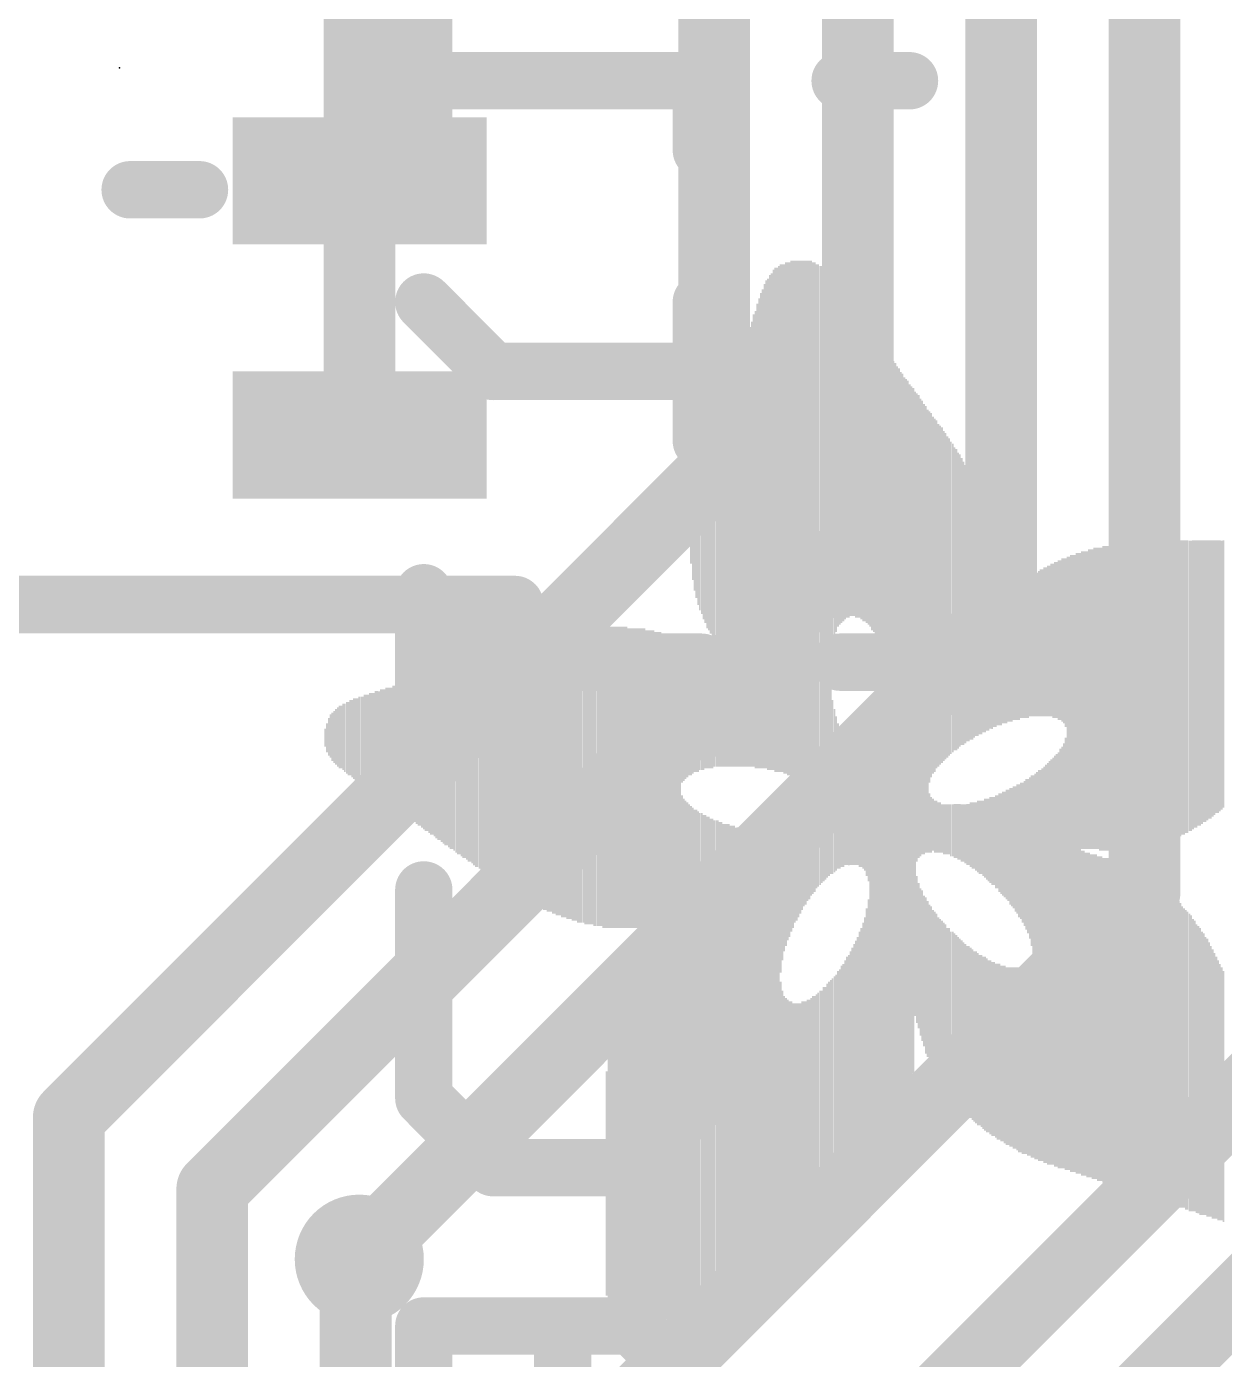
# Model space of a CAD drawing. Extents: x -0.3 to 18.1, y -0.3 to 42.1.
# Drawn here: x 8.995 to 13.237, y 19.844 to 24.561 of the extents above; entities that cross this region are included whole.
import ezdxf

# ---------------------------------------------------------------- set-up
doc = ezdxf.new("R2010")
doc.units = 0
for name, color, linetype in [('1', 12, 'CONTINUOUS'), ('21', 40, 'CONTINUOUS'), ('22', 6, 'CONTINUOUS'), ('23', 40, 'CONTINUOUS')]:
    doc.layers.add(name, color=color, linetype=linetype)

# ---------------------------------------------------------------- blocks, each defined once
blk = doc.blocks.new('RECT')
blk.add_solid([(-0.5, -0.5), (0.5, -0.5), (-0.5, 0.5), (0.5, 0.5)])

msp = doc.modelspace()

# ---------------------------------------------------------------- linework, layer by layer
at = {"layer": '1', "const_width": 0.254}
for points in [[(11.43, 22.987), (11.43, 27.559)], [(11.938, 22.733), (11.938, 27.305)], [(12.446, 22.479), (12.446, 27.051)], [(12.954, 21.4974), (12.954, 26.797)], [(10.174, 24.816), (10.174, 24.016)], [(10.174, 24.016), (10.174, 23.116)], [(9.144, 20.701), (11.43, 22.987)], [(9.652, 20.447), (11.938, 22.733)], [(10.16, 20.193), (12.446, 22.479)], [(10.8997, 19.4431), (12.954, 21.4974)], [(11.9603, 19.4431), (13.462, 20.9448)], [(12.3139, 19.0895), (13.97, 20.7457)], [(9.144, 19.0774), (9.144, 20.701)], [(9.652, 19.2766), (9.652, 20.447)], [(10.16, 19.4757), (10.16, 20.193)]]:
    msp.add_lwpolyline(points, dxfattribs=at)
at = {"layer": '1', "const_width": 0.127}
for points in [[(10.2375, 24.016, 1), (10.1105, 24.016)], [(10.1105, 24.016, 1), (10.2375, 24.016)], [(10.1105, 23.116, 1), (10.2375, 23.116)], [(11.4749, 22.9421, 1), (11.3851, 23.0319)], [(11.3665, 22.987, 1), (11.4935, 22.987)], [(11.9829, 22.6881, 1), (11.8931, 22.7779)], [(11.8745, 22.733, 1), (12.0015, 22.733)], [(12.4909, 22.4341, 1), (12.4011, 22.5239)], [(12.3825, 22.479, 1), (12.5095, 22.479)], [(12.9989, 21.4525, 1), (12.9091, 21.5423)], [(12.8905, 21.4974, 1), (13.0175, 21.4974)], [(9.2075, 20.701, 1), (9.0805, 20.701)], [(9.0991, 20.7459, 1), (9.1889, 20.6561)], [(9.7155, 20.447, 1), (9.5885, 20.447)], [(9.6071, 20.4919, 1), (9.6969, 20.4021)], [(10.2235, 20.193, 1), (10.0965, 20.193)], [(10.1151, 20.2379, 1), (10.2049, 20.1481)]]:
    msp.add_lwpolyline(points, format="xyb", dxfattribs=at)
at = {"layer": '21', "const_width": 0.2032}
msp.add_lwpolyline([(10.724, 22.516), (7.924, 22.516)], dxfattribs=at)
at = {"layer": '21'}
for points, const_width in [([(10.724, 22.4652, 1), (10.724, 22.5668)], 0.1016), ([(10.1728, 20.0713, 1), (10.1728, 20.3253, 1), (10.1728, 20.0713)], 0.2032)]:
    msp.add_lwpolyline(points, format="xyb", dxfattribs=dict(at, const_width=const_width))
at = {"layer": '22', "const_width": 0.2032}
for points in [[(10.4013, 24.1242), (10.4013, 24.6157)], [(11.3843, 24.3699), (10.4013, 24.3699)], [(11.3843, 24.1242), (11.3843, 24.3699)], [(12.1215, 24.3699), (11.8758, 24.3699)], [(9.6069, 23.984), (9.3612, 23.984)], [(10.647, 23.3409), (10.4013, 23.5866)], [(11.3843, 23.0951), (11.3843, 23.5866)], [(11.63, 23.3409), (10.647, 23.3409)], [(10.4013, 22.0661), (10.4013, 22.5575)], [(11.3843, 22.3118), (10.4013, 22.3118)], [(11.3843, 22.0661), (11.3843, 22.3118)], [(12.1215, 22.3118), (11.8758, 22.3118)], [(10.4013, 20.7682), (10.4013, 21.5054)], [(11.3843, 21.5054), (11.3843, 20.7682)], [(10.647, 20.5224), (10.4013, 20.7682)], [(11.3843, 20.7682), (11.1385, 20.5224)], [(11.1385, 20.5224), (10.647, 20.5224)], [(11.1385, 19.9618), (10.4013, 19.9618)], [(10.4013, 19.9618), (10.4013, 19.2246)], [(10.8928, 19.2246), (10.8928, 19.9618)], [(11.3843, 19.7161), (11.1385, 19.9618)]]:
    msp.add_lwpolyline(points, dxfattribs=at)
at = {"layer": '22', "const_width": 0.1016}
for points in [[(10.4013, 24.4207, 1), (10.4013, 24.3191)], [(11.4351, 24.3699, 1), (11.3335, 24.3699)], [(11.3843, 24.3191, 1), (11.3843, 24.4207)], [(11.8758, 24.4207, 1), (11.8758, 24.3191)], [(12.1215, 24.3191, 1), (12.1215, 24.4207)], [(10.3505, 24.1242, 1), (10.4521, 24.1242)], [(11.3335, 24.1242, 1), (11.4351, 24.1242)], [(9.3612, 24.0348, 1), (9.3612, 23.9332)], [(9.6069, 23.9332, 1), (9.6069, 24.0348)], [(10.4372, 23.6225, 1), (10.3654, 23.5507)], [(11.4351, 23.5866, 1), (11.3335, 23.5866)], [(10.647, 23.3917, 1), (10.647, 23.2901)], [(10.6111, 23.3049, 1), (10.683, 23.3768)], [(11.63, 23.2901, 1), (11.63, 23.3917)], [(11.3335, 23.0951, 1), (11.4351, 23.0951)], [(10.4521, 22.5575, 1), (10.3505, 22.5575)], [(10.4013, 22.3626, 1), (10.4013, 22.261)], [(11.4351, 22.3118, 1), (11.3335, 22.3118)], [(11.3843, 22.261, 1), (11.3843, 22.3626)], [(11.8758, 22.3626, 1), (11.8758, 22.261)], [(12.1215, 22.261, 1), (12.1215, 22.3626)], [(10.3505, 22.0661, 1), (10.4521, 22.0661)], [(11.3335, 22.0661, 1), (11.4351, 22.0661)], [(10.4521, 21.5054, 1), (10.3505, 21.5054)], [(11.4351, 21.5054, 1), (11.3335, 21.5054)], [(10.4372, 20.8041, 1), (10.3654, 20.7323)], [(11.4202, 20.7323, 1), (11.3484, 20.8041)], [(10.3505, 20.7682, 1), (10.4521, 20.7682)], [(11.3335, 20.7682, 1), (11.4351, 20.7682)], [(10.647, 20.5732, 1), (10.647, 20.4716)], [(11.1385, 20.4716, 1), (11.1385, 20.5732)], [(10.6111, 20.4865, 1), (10.683, 20.5584)], [(11.1026, 20.5584, 1), (11.1744, 20.4865)], [(10.4013, 20.0126, 1), (10.4013, 19.911)], [(10.4521, 19.9618, 1), (10.3505, 19.9618)], [(10.9436, 19.9618, 1), (10.842, 19.9618)], [(11.1744, 19.9977, 1), (11.1026, 19.9259)], [(11.1385, 19.911, 1), (11.1385, 20.0126)]]:
    msp.add_lwpolyline(points, format="xyb", dxfattribs=at)
at = {"layer": '23'}
msp.add_point((9.324, 24.416), dxfattribs=at)

# ---------------------------------------------------------------- block references
at = {"layer": '1', "xscale": 0.45, "yscale": 0.9, "rotation": 270}
for p in [(10.174, 24.016), (10.174, 23.116)]:
    msp.add_blockref('RECT', p, dxfattribs=at)
at = {"layer": '21', "rotation": 90}
for p, xscale, yscale in [((11.7031, 22.8219), 1.8224, 0.0063), ((11.7094, 22.8219), 1.8224, 0.0064), ((11.7157, 22.8187), 1.8288, 0.0063), ((11.7221, 22.8187), 1.8288, 0.0064), ((11.7285, 22.8156), 1.8351, 0.0063), ((11.7348, 22.8156), 1.8351, 0.0064), ((11.7412, 22.8124), 1.8415, 0.0063), ((11.7475, 22.8124), 1.8415, 0.0064), ((11.7538, 22.8092), 1.8478, 0.0063), ((11.7602, 22.8092), 1.8478, 0.0064), ((11.7666, 22.806), 1.8542, 0.0063), ((11.7729, 22.806), 1.8542, 0.0064), ((11.6332, 22.8092), 1.759, 0.0064), ((11.6395, 22.8156), 1.7717, 0.0063), ((11.6459, 22.8156), 1.7843, 0.0064), ((11.6523, 22.8156), 1.7843, 0.0063), ((11.6586, 22.8188), 1.7907, 0.0064), ((11.665, 22.8219), 1.797, 0.0063), ((11.6713, 22.8219), 1.797, 0.0064), ((11.6776, 22.8187), 1.8034, 0.0063), ((11.684, 22.8219), 1.8098, 0.0064), ((11.6904, 22.8188), 1.8161, 0.0063), ((11.6967, 22.8188), 1.8161, 0.0064), ((11.7793, 22.7997), 1.8542, 0.0063), ((11.7856, 22.7997), 1.8542, 0.0064), ((11.7919, 22.7933), 1.8542, 0.0063), ((11.7983, 22.7902), 1.8605, 0.0064), ((11.8047, 22.7838), 1.8606, 0.0063), ((11.811, 22.7838), 1.8606, 0.0064), ((11.8174, 22.7743), 1.8669, 0.0063), ((11.8237, 22.7711), 1.8606, 0.0064), ((11.83, 22.7615), 1.8669, 0.0063), ((11.8364, 22.7553), 1.8669, 0.0064), ((11.8428, 23.0156), 1.3335, 0.0063), ((11.6078, 22.7934), 1.7145, 0.0064), ((11.6142, 22.7997), 1.7272, 0.0063), ((11.6205, 22.7996), 1.7399, 0.0064), ((11.6269, 22.806), 1.7526, 0.0063), ((11.8491, 23.0283), 1.2954, 0.0064), ((11.8555, 23.0347), 1.2573, 0.0063), ((11.8618, 23.0378), 1.2382, 0.0064), ((11.8681, 23.0442), 1.2129, 0.0063), ((11.8745, 23.041), 1.1938, 0.0064), ((11.5888, 22.768), 1.6637, 0.0063), ((11.5951, 22.7775), 1.6827, 0.0064), ((11.6014, 22.7838), 1.6954, 0.0063), ((11.8809, 23.041), 1.1811, 0.0063), ((11.8872, 23.041), 1.1684, 0.0064), ((11.8936, 23.0378), 1.1494, 0.0063), ((11.8999, 23.0378), 1.1366, 0.0064), ((11.9063, 23.0347), 1.1303, 0.0063), ((11.5697, 22.7425), 1.6002, 0.0064), ((11.5761, 22.7457), 1.6192, 0.0063), ((11.5824, 22.7584), 1.6446, 0.0064), ((11.9126, 23.0314), 1.1113, 0.0064), ((11.919, 23.0282), 1.1049, 0.0063), ((11.9253, 23.0219), 1.0922, 0.0064), ((11.9317, 23.0156), 1.0922, 0.0063), ((11.938, 23.0124), 1.0858, 0.0064), ((11.9444, 23.0061), 1.0731, 0.0063), ((11.557, 22.7203), 1.5558, 0.0064), ((11.5633, 22.7298), 1.5748, 0.0063), ((11.9507, 22.9997), 1.0732, 0.0064), ((11.9571, 22.9933), 1.0731, 0.0063), ((11.9634, 22.987), 1.0604, 0.0064), ((11.9698, 22.9807), 1.0605, 0.0063), ((11.9761, 22.9712), 1.0541, 0.0064), ((11.5443, 22.7013), 1.5177, 0.0064), ((11.5507, 22.7108), 1.5367, 0.0063), ((11.9825, 22.9648), 1.0541, 0.0063), ((11.9888, 22.9552), 1.0605, 0.0064), ((11.9952, 22.9458), 1.0541, 0.0063), ((12.0015, 22.9362), 1.0604, 0.0064), ((12.0079, 22.9267), 1.0541, 0.0063), ((12.0142, 22.9171), 1.0605, 0.0064), ((11.5252, 22.8314), 1.143, 0.0063), ((11.5316, 22.6822), 1.4796, 0.0064), ((11.538, 22.6885), 1.4923, 0.0063), ((12.0206, 22.9045), 1.0605, 0.0063), ((12.0269, 22.8949), 1.0668, 0.0064), ((12.0333, 22.8823), 1.0795, 0.0063), ((12.0396, 22.8664), 1.0859, 0.0064), ((12.046, 22.8537), 1.0985, 0.0063), ((11.5126, 22.8219), 1.0858, 0.0063), ((11.5189, 22.8251), 1.1049, 0.0064), ((12.0523, 22.8378), 1.1176, 0.0064), ((12.0587, 22.8219), 1.124, 0.0063), ((12.065, 22.7996), 1.1557, 0.0064), ((12.0714, 22.7711), 1.2002, 0.0063), ((12.0777, 22.0218), 2.6734, 0.0064), ((11.4999, 22.8061), 1.0287, 0.0063), ((11.5062, 22.8124), 1.0541, 0.0064), ((12.0841, 22.0218), 2.6606, 0.0063), ((12.0904, 22.025), 2.6289, 0.0064), ((12.0968, 22.0282), 2.6099, 0.0063), ((12.1031, 22.0282), 2.5845, 0.0064), ((12.1095, 22.0345), 2.559, 0.0063), ((12.1158, 22.0409), 2.5337, 0.0064), ((11.4871, 22.7965), 0.9716, 0.0063), ((11.4935, 22.8028), 0.9969, 0.0064), ((12.1222, 22.0441), 2.5019, 0.0063), ((12.1285, 22.0536), 2.4701, 0.0064), ((12.1349, 22.0694), 2.4257, 0.0063), ((12.1412, 22.1647), 2.2098, 0.0064), ((12.1476, 22.4346), 1.6573, 0.0063), ((11.4681, 22.7775), 0.8827, 0.0064), ((11.4745, 22.7838), 0.9208, 0.0063), ((11.4808, 22.787), 0.9398, 0.0064), ((12.1539, 22.4378), 1.6383, 0.0064), ((12.1603, 22.4346), 1.6193, 0.0063), ((12.1666, 22.4346), 1.6065, 0.0064), ((12.173, 22.4282), 1.5938, 0.0063), ((12.1793, 22.4282), 1.5812, 0.0064), ((11.4554, 22.7647), 0.8319, 0.0064), ((11.4618, 22.7711), 0.8572, 0.0063), ((12.1857, 22.4219), 1.5685, 0.0063), ((12.192, 22.5425), 1.3144, 0.0064), ((12.1984, 22.5489), 1.2891, 0.0063), ((12.2047, 22.5489), 1.2637, 0.0064), ((12.2111, 22.5489), 1.2509, 0.0063), ((12.2174, 22.5521), 1.2319, 0.0064), ((11.4364, 22.7489), 0.7366, 0.0063), ((11.4427, 22.7553), 0.7747, 0.0064), ((11.449, 22.7615), 0.8001, 0.0063), ((12.2238, 22.5489), 1.2129, 0.0063), ((12.2301, 22.5489), 1.2001, 0.0064), ((12.2365, 22.5489), 1.1875, 0.0063), ((12.2428, 22.5457), 1.1684, 0.0064), ((12.2492, 22.5457), 1.1557, 0.0063), ((11.4237, 22.7394), 0.6795, 0.0063), ((11.43, 22.7457), 0.7176, 0.0064), ((12.2555, 22.5425), 1.1366, 0.0064), ((12.2619, 22.5425), 1.124, 0.0063), ((12.2682, 22.5394), 1.1049, 0.0064), ((12.2746, 22.5393), 1.0922, 0.0063), ((12.2809, 22.5362), 1.0731, 0.0064), ((11.4109, 22.733), 0.616, 0.0063), ((11.4173, 22.7362), 0.6477, 0.0064), ((12.2873, 22.533), 1.0668, 0.0063), ((12.2936, 22.5298), 1.0478, 0.0064), ((12.3, 22.5298), 1.035, 0.0063), ((12.3063, 22.5266), 1.016, 0.0064), ((12.3127, 22.5203), 1.0033, 0.0063), ((11.3919, 22.7234), 0.5207, 0.0064), ((11.3983, 22.7234), 0.5461, 0.0063), ((11.4046, 22.7266), 0.5905, 0.0064), ((12.319, 22.5171), 0.9842, 0.0064), ((12.3254, 22.5139), 0.9652, 0.0063), ((12.3317, 22.5108), 0.9589, 0.0064), ((11.3792, 22.7172), 0.4445, 0.0064), ((11.3856, 22.7203), 0.4762, 0.0063), ((12.3381, 22.5044), 0.9334, 0.0063), ((12.3444, 22.4981), 0.9207, 0.0064), ((12.3508, 22.6759), 0.5397, 0.0063), ((12.3571, 22.6759), 0.5143, 0.0064), ((11.3665, 22.714), 0.3493, 0.0064), ((11.3728, 22.7171), 0.4064, 0.0063), ((12.3635, 22.6727), 0.4826, 0.0063), ((12.3698, 22.6759), 0.4509, 0.0064), ((12.3762, 22.6759), 0.4127, 0.0063), ((11.3602, 22.7108), 0.2921, 0.0063), ((12.3825, 22.6759), 0.3747, 0.0064), ((12.3889, 22.6759), 0.3365, 0.0063), ((11.3538, 22.7076), 0.2096, 0.0064), ((12.3952, 22.6727), 0.2921, 0.0064), ((12.4016, 22.6695), 0.235, 0.0063), ((11.3475, 22.7045), 0.0889, 0.0063), ((12.4079, 22.6695), 0.1588, 0.0064), ((12.9604, 22.1996), 1.0858, 0.0063), ((12.9667, 22.1996), 1.0858, 0.0064), ((12.9731, 22.2028), 1.0795, 0.0063), ((12.9794, 22.2028), 1.0795, 0.0064), ((12.9858, 22.2028), 1.0795, 0.0063), ((12.9921, 22.2028), 1.0795, 0.0064), ((12.9985, 22.2028), 1.0795, 0.0063), ((13.0048, 22.206), 1.0731, 0.0064), ((13.0112, 22.206), 1.0731, 0.0063), ((13.0175, 22.2091), 1.0668, 0.0064), ((13.0239, 22.2091), 1.0668, 0.0063), ((13.0302, 22.2091), 1.0668, 0.0064), ((13.0366, 22.2091), 1.0668, 0.0063), ((13.0429, 22.2123), 1.0604, 0.0064), ((13.0493, 22.2123), 1.0604, 0.0063), ((13.0556, 22.2155), 1.0541, 0.0064), ((13.062, 22.2155), 1.0541, 0.0063), ((13.0683, 22.2155), 1.0541, 0.0064), ((13.0747, 22.2187), 1.0477, 0.0063), ((13.081, 22.2187), 1.0477, 0.0064), ((13.0874, 22.2218), 1.0414, 0.0063), ((13.0937, 22.2218), 1.0414, 0.0064), ((13.1001, 22.225), 1.035, 0.0063), ((13.1064, 22.225), 1.035, 0.0064), ((13.1128, 22.2281), 1.0287, 0.0063), ((13.1191, 22.2281), 1.0287, 0.0064), ((13.1255, 22.2314), 1.0223, 0.0063), ((13.1318, 22.2345), 1.016, 0.0064), ((13.1382, 22.2345), 1.016, 0.0063), ((13.1445, 22.2377), 1.0096, 0.0064), ((13.1509, 22.2377), 1.0096, 0.0063), ((13.1572, 22.2409), 1.0033, 0.0064), ((13.1636, 22.2441), 0.9969, 0.0063), ((13.1699, 22.2441), 0.9969, 0.0064), ((13.1763, 22.2472), 0.9906, 0.0063), ((13.1826, 22.2504), 0.9842, 0.0064), ((13.189, 22.2504), 0.9842, 0.0063), ((13.1953, 22.2536), 0.9779, 0.0064), ((13.2017, 22.2568), 0.9715, 0.0063), ((13.208, 22.2599), 0.9652, 0.0064), ((13.2144, 22.2599), 0.9652, 0.0063), ((13.2207, 22.2631), 0.9588, 0.0064), ((13.2271, 22.2662), 0.9525, 0.0063), ((13.2334, 22.2695), 0.9461, 0.0064), ((12.6936, 21.5995), 2.1844, 0.0063), ((12.7, 21.5995), 2.1844, 0.0064), ((12.7064, 21.5995), 2.1844, 0.0063), ((12.7127, 21.5996), 2.1971, 0.0064), ((12.7191, 21.5996), 2.1971, 0.0063), ((12.7254, 21.5996), 2.1971, 0.0064), ((12.7317, 22.1774), 1.0541, 0.0063), ((12.7381, 22.1774), 1.0541, 0.0064), ((12.7445, 22.1774), 1.0541, 0.0063), ((12.7508, 22.1774), 1.0541, 0.0064), ((12.7572, 22.1806), 1.0605, 0.0063), ((12.7635, 22.1806), 1.0605, 0.0064), ((12.7698, 22.1806), 1.0605, 0.0063), ((12.7762, 22.1837), 1.0668, 0.0064), ((12.7826, 22.1837), 1.0668, 0.0063), ((12.7889, 22.1837), 1.0668, 0.0064), ((12.7953, 22.1806), 1.0731, 0.0063), ((12.8016, 22.1806), 1.0731, 0.0064), ((12.8079, 22.1837), 1.0795, 0.0063), ((12.8143, 22.1837), 1.0795, 0.0064), ((12.8207, 22.1837), 1.0795, 0.0063), ((12.827, 22.1837), 1.0795, 0.0064), ((12.8334, 22.1837), 1.0795, 0.0063), ((12.8397, 22.1869), 1.0858, 0.0064), ((12.846, 22.1869), 1.0858, 0.0063), ((12.8524, 22.1869), 1.0858, 0.0064), ((12.8588, 22.1869), 1.0858, 0.0063), ((12.8651, 22.1869), 1.0858, 0.0064), ((12.8715, 22.1869), 1.0858, 0.0063), ((12.8778, 22.1869), 1.0858, 0.0064), ((12.8841, 22.1869), 1.0858, 0.0063), ((12.8905, 22.1933), 1.0859, 0.0064), ((12.8969, 22.1933), 1.0859, 0.0063), ((12.9032, 22.1933), 1.0859, 0.0064), ((12.9096, 22.1933), 1.0859, 0.0063), ((12.9159, 22.1933), 1.0859, 0.0064), ((12.9223, 22.1933), 1.0859, 0.0063), ((12.9286, 22.1933), 1.0859, 0.0064), ((12.935, 22.1933), 1.0859, 0.0063), ((12.9413, 22.1933), 1.0859, 0.0064), ((12.9477, 22.1965), 1.0795, 0.0063), ((12.954, 22.1965), 1.0795, 0.0064), ((12.5984, 22.3838), 0.5271, 0.0064), ((12.6048, 22.3838), 0.5271, 0.0063), ((12.6111, 22.3869), 0.5334, 0.0064), ((12.6174, 22.3869), 0.5334, 0.0063), ((12.6238, 22.3901), 0.5398, 0.0064), ((12.6302, 22.387), 0.5461, 0.0063), ((12.6365, 22.3901), 0.5524, 0.0064), ((12.6429, 22.3901), 0.5524, 0.0063), ((12.6492, 22.3901), 0.5652, 0.0064), ((12.6555, 22.3901), 0.5652, 0.0063), ((12.6619, 22.3901), 0.5778, 0.0064), ((12.6683, 22.3869), 0.5842, 0.0063), ((12.6746, 22.3805), 0.5969, 0.0064), ((12.681, 21.5996), 2.1717, 0.0063), ((12.6873, 21.5996), 2.1717, 0.0064), ((12.5286, 22.3584), 0.4889, 0.0063), ((12.5349, 22.3584), 0.4889, 0.0064), ((12.5412, 22.3616), 0.4953, 0.0063), ((12.5476, 22.3679), 0.4953, 0.0064), ((12.554, 22.3711), 0.5017, 0.0063), ((12.5603, 22.3711), 0.5017, 0.0064), ((12.5667, 22.3742), 0.508, 0.0063), ((12.573, 22.3742), 0.508, 0.0064), ((12.5793, 22.3774), 0.5144, 0.0063), ((12.5857, 22.3805), 0.5207, 0.0064), ((12.5921, 22.3805), 0.5207, 0.0063), ((12.4714, 22.3266), 0.4508, 0.0064), ((12.4778, 22.3298), 0.4572, 0.0063), ((12.4841, 22.333), 0.4635, 0.0064), ((12.4905, 22.3393), 0.4636, 0.0063), ((12.4968, 22.3424), 0.4699, 0.0064), ((12.5031, 22.3424), 0.4699, 0.0063), ((12.5095, 22.3457), 0.4763, 0.0064), ((12.5159, 22.352), 0.4762, 0.0063), ((12.5222, 22.3552), 0.4826, 0.0064), ((12.4333, 22.298), 0.4191, 0.0064), ((12.4397, 22.3012), 0.4254, 0.0063), ((12.446, 22.3044), 0.4318, 0.0064), ((12.4524, 22.3139), 0.4382, 0.0063), ((12.4587, 22.3171), 0.4445, 0.0064), ((12.465, 22.3203), 0.4509, 0.0063), ((12.3952, 22.2631), 0.3874, 0.0064), ((12.4016, 22.2662), 0.3937, 0.0063), ((12.4079, 22.2727), 0.3937, 0.0064), ((12.4143, 22.279), 0.4064, 0.0063), ((12.4206, 22.2853), 0.4064, 0.0064), ((12.4269, 22.2917), 0.4191, 0.0063), ((10.8649, 21.917), 0.9906, 0.0063), ((10.8712, 21.9139), 0.9969, 0.0064), ((10.8776, 21.9139), 0.9969, 0.0063), ((10.8839, 21.9139), 0.9969, 0.0064), ((10.8902, 21.9107), 1.0033, 0.0063), ((10.8966, 21.9139), 1.0097, 0.0064), ((10.903, 21.9139), 1.0097, 0.0063), ((10.9093, 21.9107), 1.016, 0.0064), ((10.9157, 21.9107), 1.016, 0.0063), ((10.922, 21.9107), 1.016, 0.0064), ((10.9284, 21.9107), 1.0287, 0.0063), ((10.9347, 21.9107), 1.0287, 0.0064), ((10.9411, 21.9107), 1.0287, 0.0063), ((10.9474, 21.9075), 1.035, 0.0064), ((10.9538, 21.9075), 1.035, 0.0063), ((10.9601, 21.9075), 1.035, 0.0064), ((10.9665, 21.9107), 1.0414, 0.0063), ((10.9728, 21.9075), 1.0478, 0.0064), ((10.9792, 21.9075), 1.0478, 0.0063), ((10.9855, 21.9075), 1.0478, 0.0064), ((10.9919, 21.9075), 1.0478, 0.0063), ((10.9982, 21.9075), 1.0478, 0.0064), ((11.0046, 21.9044), 1.0541, 0.0063), ((11.0109, 21.9044), 1.0541, 0.0064), ((11.0173, 21.9044), 1.0541, 0.0063), ((11.0236, 21.9044), 1.0541, 0.0064), ((11.03, 21.9044), 1.0541, 0.0063), ((11.0363, 21.9043), 1.0668, 0.0064), ((11.0427, 21.9043), 1.0668, 0.0063), ((11.049, 21.9043), 1.0668, 0.0064), ((11.0554, 21.9043), 1.0668, 0.0063), ((11.0617, 21.9043), 1.0668, 0.0064), ((11.0681, 21.9043), 1.0668, 0.0063), ((11.0744, 21.9043), 1.0668, 0.0064), ((11.0808, 21.9043), 1.0668, 0.0063), ((11.0871, 21.9043), 1.0668, 0.0064), ((11.0935, 21.9043), 1.0668, 0.0063), ((11.0998, 21.9043), 1.0668, 0.0064), ((11.1062, 21.9043), 1.0668, 0.0063), ((11.1125, 21.9043), 1.0668, 0.0064), ((11.1189, 21.9043), 1.0668, 0.0063), ((11.1252, 21.9012), 1.0605, 0.0064), ((11.1316, 21.9012), 1.0605, 0.0063), ((11.1379, 21.9012), 1.0605, 0.0064), ((11.1443, 21.9012), 1.0605, 0.0063), ((11.1506, 21.9012), 1.0605, 0.0064), ((11.157, 21.9012), 1.0605, 0.0063), ((11.1633, 21.9012), 1.0605, 0.0064), ((11.1697, 21.9012), 1.0605, 0.0063), ((11.176, 21.9012), 1.0605, 0.0064), ((11.1824, 21.9012), 1.0605, 0.0063), ((11.1887, 21.898), 1.0541, 0.0064), ((11.1951, 21.9012), 1.0477, 0.0063), ((11.2014, 21.9012), 1.0477, 0.0064), ((11.2078, 21.9012), 1.0477, 0.0063), ((11.2141, 21.9012), 1.0477, 0.0064), ((11.2205, 21.898), 1.0414, 0.0063), ((11.2268, 21.9012), 1.0351, 0.0064), ((11.2332, 21.9012), 1.0351, 0.0063), ((11.2395, 21.9012), 1.0351, 0.0064), ((11.2459, 21.898), 1.0287, 0.0063), ((11.2522, 21.9012), 1.0223, 0.0064), ((11.2586, 21.9012), 1.0223, 0.0063), ((11.2649, 21.9012), 1.0223, 0.0064), ((12.3698, 22.2377), 0.362, 0.0064), ((12.3762, 22.2409), 0.3683, 0.0063), ((12.3825, 22.2504), 0.3746, 0.0064), ((12.3889, 22.2536), 0.381, 0.0063), ((10.7061, 21.9329), 0.8572, 0.0064), ((10.7125, 21.9297), 0.8636, 0.0063), ((10.7188, 21.9297), 0.8636, 0.0064), ((10.7252, 21.9298), 0.8763, 0.0063), ((10.7315, 21.9266), 0.8827, 0.0064), ((10.7378, 21.9266), 0.8827, 0.0063), ((10.7442, 21.9266), 0.8953, 0.0064), ((10.7506, 21.9234), 0.9017, 0.0063), ((10.7569, 21.9234), 0.9017, 0.0064), ((10.7633, 21.9234), 0.9144, 0.0063), ((10.7696, 21.9234), 0.9144, 0.0064), ((10.7759, 21.9202), 0.9208, 0.0063), ((10.7823, 21.9234), 0.9271, 0.0064), ((10.7887, 21.9202), 0.9334, 0.0063), ((10.795, 21.9202), 0.9334, 0.0064), ((10.8014, 21.917), 0.9398, 0.0063), ((10.8077, 21.9202), 0.9462, 0.0064), ((10.814, 21.917), 0.9525, 0.0063), ((10.8204, 21.9202), 0.9588, 0.0064), ((10.8268, 21.917), 0.9652, 0.0063), ((10.8331, 21.917), 0.9652, 0.0064), ((10.8395, 21.9139), 0.9715, 0.0063), ((10.8458, 21.917), 0.9779, 0.0064), ((10.8521, 21.917), 0.9779, 0.0063), ((10.8585, 21.9139), 0.9843, 0.0064), ((11.2713, 21.898), 1.016, 0.0063), ((11.2776, 21.9012), 1.0097, 0.0064), ((11.284, 21.9012), 1.0097, 0.0063), ((11.2903, 21.898), 1.0033, 0.0064), ((11.2967, 21.9012), 0.9969, 0.0063), ((11.303, 21.9012), 0.9969, 0.0064), ((11.3094, 21.898), 0.9906, 0.0063), ((11.3157, 22.1393), 0.508, 0.0064), ((11.3221, 22.1393), 0.4953, 0.0063), ((11.3284, 22.1425), 0.4889, 0.0064), ((11.3347, 22.1456), 0.4826, 0.0063), ((11.3411, 22.1456), 0.4699, 0.0064), ((11.3475, 22.1456), 0.4699, 0.0063), ((11.3538, 22.1456), 0.4572, 0.0064), ((11.3602, 22.1488), 0.4508, 0.0063), ((11.3665, 22.1456), 0.4445, 0.0064), ((11.3728, 22.1456), 0.4445, 0.0063), ((11.3792, 22.1456), 0.4318, 0.0064), ((11.3856, 22.1456), 0.4318, 0.0063), ((12.3508, 22.2155), 0.3429, 0.0063), ((12.3571, 22.2218), 0.3429, 0.0064), ((12.3635, 22.2282), 0.3556, 0.0063), ((10.5664, 21.9615), 0.7112, 0.0064), ((10.5728, 21.9583), 0.7176, 0.0063), ((10.5791, 21.9551), 0.7239, 0.0064), ((10.5854, 21.9551), 0.7366, 0.0063), ((10.5918, 21.9551), 0.7366, 0.0064), ((10.5982, 21.952), 0.7429, 0.0063), ((10.6045, 21.952), 0.7557, 0.0064), ((10.6109, 21.9488), 0.762, 0.0063), ((10.6172, 21.9488), 0.762, 0.0064), ((10.6235, 21.9456), 0.7684, 0.0063), ((10.6299, 21.9456), 0.781, 0.0064), ((10.6363, 21.9456), 0.781, 0.0063), ((10.6426, 21.9456), 0.7938, 0.0064), ((10.649, 21.9425), 0.8001, 0.0063), ((10.6553, 21.9393), 0.8065, 0.0064), ((10.6616, 21.9393), 0.8065, 0.0063), ((10.668, 21.9393), 0.8191, 0.0064), ((10.6744, 21.9361), 0.8255, 0.0063), ((10.6807, 21.9329), 0.8318, 0.0064), ((10.6871, 21.9361), 0.8382, 0.0063), ((10.6934, 21.9329), 0.8446, 0.0064), ((10.6997, 21.9298), 0.8509, 0.0063), ((11.3919, 22.1425), 0.4255, 0.0064), ((11.3983, 22.1425), 0.4127, 0.0063), ((11.4046, 22.1425), 0.4127, 0.0064), ((11.4109, 22.1393), 0.4064, 0.0063), ((11.4173, 22.1361), 0.4, 0.0064), ((11.4237, 22.1361), 0.4, 0.0063), ((11.43, 22.1361), 0.3874, 0.0064), ((11.4364, 22.1329), 0.381, 0.0063), ((11.4427, 22.1298), 0.3747, 0.0064), ((11.449, 22.1298), 0.3747, 0.0063), ((10.4267, 21.9869), 0.5715, 0.0064), ((10.433, 21.9869), 0.5715, 0.0063), ((10.4394, 21.9837), 0.5778, 0.0064), ((10.4458, 21.9837), 0.5906, 0.0063), ((10.4521, 21.9806), 0.5969, 0.0064), ((10.4585, 21.9806), 0.5969, 0.0063), ((10.4648, 21.9805), 0.6096, 0.0064), ((10.4711, 21.9774), 0.6159, 0.0063), ((10.4775, 21.9742), 0.6223, 0.0064), ((10.4839, 21.9774), 0.6287, 0.0063), ((10.4902, 21.9742), 0.635, 0.0064), ((10.4966, 21.971), 0.6414, 0.0063), ((10.5029, 21.971), 0.6414, 0.0064), ((10.5092, 21.971), 0.654, 0.0063), ((10.5156, 21.9678), 0.6604, 0.0064), ((10.522, 21.9647), 0.6667, 0.0063), ((10.5283, 21.9679), 0.6731, 0.0064), ((10.5347, 21.9647), 0.6795, 0.0063), ((10.541, 21.9615), 0.6858, 0.0064), ((10.5473, 21.9647), 0.6921, 0.0063), ((10.5537, 21.9615), 0.6985, 0.0064), ((10.5601, 21.9583), 0.7048, 0.0063), ((11.4554, 22.1266), 0.3683, 0.0064), ((11.4618, 22.1234), 0.362, 0.0063), ((11.4681, 22.1202), 0.3556, 0.0064), ((11.4745, 22.1202), 0.3556, 0.0063), ((11.4808, 22.1171), 0.3493, 0.0064), ((11.4871, 22.1138), 0.3429, 0.0063), ((11.4935, 22.1107), 0.3366, 0.0064), ((11.4999, 22.1075), 0.3302, 0.0063), ((11.5062, 22.1075), 0.3302, 0.0064), ((10.268, 22.0186), 0.4064, 0.0063), ((10.2743, 22.0155), 0.4127, 0.0064), ((10.2806, 22.0155), 0.4127, 0.0063), ((10.287, 22.0123), 0.4191, 0.0064), ((10.2934, 22.0123), 0.4318, 0.0063), ((10.2997, 22.0123), 0.4318, 0.0064), ((10.3061, 22.0123), 0.4445, 0.0063), ((10.3124, 22.0091), 0.4508, 0.0064), ((10.3187, 22.0091), 0.4508, 0.0063), ((10.3251, 22.0059), 0.4572, 0.0064), ((10.3315, 22.006), 0.4699, 0.0063), ((10.3378, 22.0028), 0.4763, 0.0064), ((10.3442, 22.0028), 0.4763, 0.0063), ((10.3505, 22.0028), 0.4889, 0.0064), ((10.3568, 21.9996), 0.4953, 0.0063), ((10.3632, 21.9964), 0.5016, 0.0064), ((10.3696, 21.9996), 0.508, 0.0063), ((10.3759, 21.9964), 0.5144, 0.0064), ((10.3823, 21.9932), 0.5207, 0.0063), ((10.3886, 21.9964), 0.527, 0.0064), ((10.3949, 21.9932), 0.5334, 0.0063), ((10.4013, 21.9901), 0.5397, 0.0064), ((10.4077, 21.9901), 0.5525, 0.0063), ((10.414, 21.9901), 0.5525, 0.0064), ((10.4204, 21.9869), 0.5588, 0.0063), ((11.5126, 22.1044), 0.3239, 0.0063), ((11.5189, 22.1012), 0.3175, 0.0064), ((11.5252, 22.098), 0.3112, 0.0063), ((11.8428, 22.0091), 0.4254, 0.0063), ((10.141, 22.0441), 0.2667, 0.0063), ((10.1473, 22.0409), 0.2731, 0.0064), ((10.1537, 22.0409), 0.2857, 0.0063), ((10.16, 22.0376), 0.2921, 0.0064), ((10.1664, 22.0376), 0.2921, 0.0063), ((10.1727, 22.0377), 0.3048, 0.0064), ((10.1791, 22.0345), 0.3112, 0.0063), ((10.1854, 22.0345), 0.3112, 0.0064), ((10.1918, 22.0345), 0.3238, 0.0063), ((10.1981, 22.0313), 0.3302, 0.0064), ((10.2045, 22.0282), 0.3365, 0.0063), ((10.2108, 22.0313), 0.3429, 0.0064), ((10.2172, 22.0282), 0.3493, 0.0063), ((10.2235, 22.025), 0.3556, 0.0064), ((10.2299, 22.025), 0.3683, 0.0063), ((10.2362, 22.025), 0.3683, 0.0064), ((10.2426, 22.0218), 0.3746, 0.0063), ((10.2489, 22.0218), 0.3874, 0.0064), ((10.2553, 22.0218), 0.3874, 0.0063), ((10.2616, 22.0187), 0.3937, 0.0064), ((11.8491, 21.8694), 0.616, 0.0064), ((10.0711, 22.0504), 0.1524, 0.0064), ((10.0775, 22.0472), 0.1714, 0.0063), ((10.0838, 22.0472), 0.1842, 0.0064), ((10.0902, 22.0472), 0.1968, 0.0063), ((10.0965, 22.0472), 0.2096, 0.0064), ((10.1029, 22.0472), 0.2222, 0.0063), ((10.1092, 22.0472), 0.2222, 0.0064), ((10.1156, 22.0472), 0.235, 0.0063), ((10.1219, 22.0441), 0.2413, 0.0064), ((10.1283, 22.044), 0.254, 0.0063), ((10.1346, 22.0409), 0.2603, 0.0064), ((11.8555, 21.8567), 0.5778, 0.0063), ((10.0584, 22.044), 0.1016, 0.0064), ((10.0648, 22.0472), 0.1334, 0.0063), ((11.8618, 21.8472), 0.5461, 0.0064), ((11.8681, 21.8377), 0.5143, 0.0063), ((11.8745, 21.8313), 0.5016, 0.0064), ((12.0714, 21.3773), 1.4224, 0.0063), ((10.0521, 22.0441), 0.0635, 0.0063), ((11.8809, 21.825), 0.4763, 0.0063), ((11.8872, 21.8186), 0.4636, 0.0064), ((11.8936, 21.8123), 0.4381, 0.0063), ((12.065, 21.3519), 1.3843, 0.0064), ((12.6746, 21.2789), 1.5303, 0.0064), ((11.8999, 21.8091), 0.4318, 0.0064), ((11.9063, 21.8027), 0.4191, 0.0063), ((11.9126, 21.7964), 0.4064, 0.0064), ((11.919, 21.7932), 0.4, 0.0063), ((12.0523, 21.317), 1.3653, 0.0064), ((12.0587, 21.3297), 1.3653, 0.0063), ((12.6429, 21.2567), 1.4605, 0.0063), ((12.6492, 21.2566), 1.4732, 0.0064), ((12.6555, 21.263), 1.4859, 0.0063), ((12.6619, 21.2661), 1.4923, 0.0064), ((12.6683, 21.2725), 1.505, 0.0063), ((11.9253, 21.7869), 0.3873, 0.0064), ((11.9317, 21.7837), 0.381, 0.0063), ((11.938, 21.7805), 0.3746, 0.0064), ((11.9444, 21.7742), 0.3747, 0.0063), ((11.9507, 21.771), 0.3683, 0.0064), ((11.9571, 21.7678), 0.3746, 0.0063), ((11.9634, 21.7614), 0.3747, 0.0064), ((11.9698, 21.752), 0.3937, 0.0063), ((11.9761, 21.7392), 0.4064, 0.0064), ((11.9825, 21.2408), 1.4033, 0.0063), ((11.9888, 21.2439), 1.397, 0.0064), ((11.9952, 21.2503), 1.3843, 0.0063), ((12.0015, 21.2535), 1.3779, 0.0064), ((12.0079, 21.2566), 1.3716, 0.0063), ((12.0142, 21.263), 1.3716, 0.0064), ((12.0206, 21.2693), 1.3589, 0.0063), ((12.0269, 21.2757), 1.3589, 0.0064), ((12.0333, 21.2852), 1.3526, 0.0063), ((12.0396, 21.2948), 1.3589, 0.0064), ((12.046, 21.3042), 1.3525, 0.0063), ((12.5984, 21.2408), 1.4033, 0.0064), ((12.6048, 21.244), 1.4097, 0.0063), ((12.6111, 21.2439), 1.4224, 0.0064), ((12.6174, 21.2471), 1.4288, 0.0063), ((12.6238, 21.2503), 1.4351, 0.0064), ((12.6302, 21.2535), 1.4415, 0.0063), ((12.6365, 21.2535), 1.4541, 0.0064), ((12.5286, 21.6345), 0.5143, 0.0063), ((12.5349, 21.6313), 0.5334, 0.0064), ((12.5412, 21.625), 0.5461, 0.0063), ((12.5476, 21.6186), 0.5715, 0.0064), ((12.554, 21.609), 0.6033, 0.0063), ((12.5603, 21.2344), 1.3526, 0.0064), ((12.5667, 21.2344), 1.3652, 0.0063), ((12.573, 21.2376), 1.3716, 0.0064), ((12.5793, 21.2376), 1.3843, 0.0063), ((12.5857, 21.2376), 1.3843, 0.0064), ((12.5921, 21.2408), 1.3907, 0.0063), ((12.192, 21.7424), 0.2096, 0.0064), ((12.4397, 21.6726), 0.3493, 0.0063), ((12.446, 21.6694), 0.3556, 0.0064), ((12.4524, 21.6694), 0.3683, 0.0063), ((12.4587, 21.6662), 0.3746, 0.0064), ((12.465, 21.6662), 0.3874, 0.0063), ((12.4714, 21.6631), 0.3937, 0.0064), ((12.4778, 21.6599), 0.4127, 0.0063), ((12.4841, 21.6567), 0.4191, 0.0064), ((12.4905, 21.6567), 0.4318, 0.0063), ((12.4968, 21.6503), 0.4445, 0.0064), ((12.5031, 21.6503), 0.4572, 0.0063), ((12.5095, 21.644), 0.4699, 0.0064), ((12.5159, 21.644), 0.4826, 0.0063), ((12.5222, 21.6377), 0.4953, 0.0064), ((11.3157, 21.6249), 0.4318, 0.0064), ((11.3221, 21.6186), 0.4191, 0.0063), ((11.3284, 21.6186), 0.4064, 0.0064), ((11.3347, 21.6154), 0.4, 0.0063), ((11.3411, 21.6122), 0.3937, 0.0064), ((11.3475, 21.6122), 0.381, 0.0063), ((11.3538, 21.609), 0.3747, 0.0064), ((12.1984, 21.7361), 0.1969, 0.0063), ((12.2047, 21.7361), 0.1841, 0.0064), ((12.2111, 21.7297), 0.1842, 0.0063), ((12.2174, 21.7297), 0.1842, 0.0064), ((12.2238, 21.7265), 0.1778, 0.0063), ((12.2301, 21.7265), 0.1778, 0.0064), ((12.2365, 21.7233), 0.1715, 0.0063), ((12.2428, 21.7202), 0.1778, 0.0064), ((12.2492, 21.7202), 0.1778, 0.0063), ((12.2555, 21.7202), 0.1778, 0.0064), ((12.2619, 21.7202), 0.1778, 0.0063), ((12.2682, 21.717), 0.1842, 0.0064), ((12.2746, 21.717), 0.1842, 0.0063), ((12.2809, 21.7139), 0.1905, 0.0064), ((12.2873, 21.7139), 0.1905, 0.0063), ((12.2936, 21.7107), 0.1969, 0.0064), ((12.3, 21.7107), 0.1969, 0.0063), ((12.3063, 21.7075), 0.2032, 0.0064), ((12.3127, 21.7075), 0.2032, 0.0063), ((12.319, 21.7043), 0.2096, 0.0064), ((12.3254, 21.7012), 0.2159, 0.0063), ((12.3317, 21.7012), 0.2159, 0.0064), ((12.3381, 21.7011), 0.2286, 0.0063), ((12.3444, 21.698), 0.2349, 0.0064), ((12.3508, 21.698), 0.2349, 0.0063), ((12.3571, 21.6948), 0.2413, 0.0064), ((12.3635, 21.6948), 0.254, 0.0063), ((12.3698, 21.6916), 0.2604, 0.0064), ((12.3762, 21.6916), 0.2604, 0.0063), ((12.3825, 21.6884), 0.2667, 0.0064), ((12.3889, 21.6884), 0.2794, 0.0063), ((12.3952, 21.6852), 0.2857, 0.0064), ((12.4016, 21.6821), 0.2921, 0.0063), ((12.4079, 21.6821), 0.3048, 0.0064), ((12.4143, 21.6789), 0.3112, 0.0063), ((12.4206, 21.6789), 0.3112, 0.0064), ((12.4269, 21.6757), 0.3302, 0.0063), ((12.4333, 21.6757), 0.3302, 0.0064), ((11.3602, 21.6059), 0.3683, 0.0063), ((11.3665, 21.609), 0.3619, 0.0064), ((11.3728, 21.6059), 0.3556, 0.0063), ((11.3792, 21.6027), 0.3492, 0.0064), ((11.3856, 21.6059), 0.3429, 0.0063), ((11.3919, 21.6027), 0.3366, 0.0064), ((11.3983, 21.6059), 0.3302, 0.0063), ((11.4046, 20.9264), 1.6764, 0.0064), ((11.4109, 20.9264), 1.6764, 0.0063), ((11.4173, 20.9265), 1.6637, 0.0064), ((11.4237, 20.9296), 1.6574, 0.0063), ((11.43, 20.9296), 1.6446, 0.0064), ((11.4364, 20.9296), 1.6446, 0.0063), ((11.4427, 20.9328), 1.6383, 0.0064), ((11.8237, 21.6471), 0.2095, 0.0064), ((11.83, 21.6535), 0.2096, 0.0063), ((11.8364, 21.6631), 0.2159, 0.0064), ((11.8428, 21.6757), 0.2286, 0.0063), ((11.449, 20.9328), 1.6256, 0.0063), ((11.4554, 20.9328), 1.6256, 0.0064), ((11.4618, 20.9328), 1.6129, 0.0063), ((11.4681, 20.936), 1.6065, 0.0064), ((11.4745, 20.9391), 1.6002, 0.0063), ((11.4808, 20.9391), 1.6002, 0.0064), ((11.4871, 20.9392), 1.5875, 0.0063), ((11.4935, 20.9423), 1.5812, 0.0064), ((11.4999, 20.9455), 1.5748, 0.0063), ((11.5062, 20.9423), 1.5684, 0.0064), ((11.5126, 20.9455), 1.5621, 0.0063), ((11.5189, 20.9487), 1.5557, 0.0064), ((11.5252, 20.9518), 1.5494, 0.0063), ((11.5316, 20.9518), 1.5494, 0.0064), ((11.538, 20.9519), 1.5367, 0.0063), ((11.5443, 20.955), 1.5304, 0.0064), ((11.5507, 20.9582), 1.524, 0.0063), ((11.557, 20.9582), 1.524, 0.0064), ((11.5633, 20.9613), 1.5177, 0.0063), ((11.5697, 20.9646), 1.5113, 0.0064), ((11.5761, 20.9645), 1.4986, 0.0063), ((11.5824, 20.9645), 1.4986, 0.0064), ((11.5888, 20.9677), 1.4922, 0.0063), ((11.5951, 20.9709), 1.4859, 0.0064), ((11.6014, 20.9709), 1.4859, 0.0063), ((11.6078, 20.9741), 1.4795, 0.0064), ((11.6142, 20.9772), 1.4732, 0.0063), ((11.6205, 20.9804), 1.4668, 0.0064), ((11.6269, 20.9804), 1.4668, 0.0063), ((11.6332, 20.9836), 1.4605, 0.0064), ((11.6395, 20.9868), 1.4541, 0.0063), ((11.6459, 20.9899), 1.4478, 0.0064), ((11.6523, 20.9899), 1.4478, 0.0063), ((11.6586, 20.9931), 1.4414, 0.0064), ((11.665, 21.463), 0.5016, 0.0063), ((11.6713, 21.4852), 0.4572, 0.0064), ((11.6776, 21.5011), 0.4254, 0.0063), ((11.684, 21.5106), 0.4064, 0.0064), ((11.6904, 21.5202), 0.3873, 0.0063), ((11.6967, 21.5265), 0.3746, 0.0064), ((11.7031, 21.536), 0.3556, 0.0063), ((11.7094, 21.5424), 0.3429, 0.0064), ((11.7157, 21.5519), 0.3238, 0.0063), ((11.7221, 21.5551), 0.3175, 0.0064), ((11.7285, 21.5614), 0.3048, 0.0063), ((11.7348, 21.5709), 0.2985, 0.0064), ((11.7412, 21.5773), 0.2858, 0.0063), ((11.7475, 21.5837), 0.2731, 0.0064), ((11.7538, 21.5869), 0.2667, 0.0063), ((11.7602, 21.5964), 0.2603, 0.0064), ((11.7666, 21.5995), 0.254, 0.0063), ((11.7729, 21.6059), 0.2413, 0.0064), ((11.7793, 21.609), 0.2349, 0.0063), ((11.7856, 21.6154), 0.235, 0.0064), ((11.7919, 21.6218), 0.2223, 0.0063), ((11.7983, 21.6281), 0.2222, 0.0064), ((11.8047, 21.6313), 0.2159, 0.0063), ((11.811, 21.6377), 0.2159, 0.0064), ((11.8174, 21.6408), 0.2096, 0.0063), ((12.7317, 21.0693), 1.1494, 0.0063), ((12.7381, 21.0693), 1.1494, 0.0064), ((12.7445, 21.0661), 1.143, 0.0063), ((12.7508, 21.063), 1.1493, 0.0064), ((12.7572, 21.063), 1.1493, 0.0063), ((12.7635, 21.0598), 1.143, 0.0064), ((12.7698, 21.0566), 1.1494, 0.0063), ((12.7762, 21.0566), 1.1494, 0.0064), ((12.7826, 21.0566), 1.1494, 0.0063), ((12.7889, 21.0503), 1.1493, 0.0064), ((12.7953, 21.0503), 1.1493, 0.0063), ((12.8016, 21.0503), 1.1493, 0.0064), ((12.8079, 21.0439), 1.1494, 0.0063), ((12.8143, 21.0439), 1.1494, 0.0064), ((12.8207, 21.0439), 1.1494, 0.0063), ((12.827, 21.0408), 1.1557, 0.0064), ((12.8334, 21.0375), 1.1493, 0.0063), ((12.8397, 21.0375), 1.1493, 0.0064), ((12.846, 21.0343), 1.1557, 0.0063), ((12.8524, 21.0312), 1.1494, 0.0064), ((12.8588, 21.0312), 1.1494, 0.0063), ((12.8651, 21.0281), 1.1557, 0.0064), ((12.8715, 21.0249), 1.1493, 0.0063), ((12.8778, 21.0249), 1.1493, 0.0064), ((12.8841, 21.0185), 1.1494, 0.0063), ((12.8905, 21.0185), 1.1494, 0.0064), ((12.8969, 21.0185), 1.1494, 0.0063), ((12.9032, 21.0122), 1.1493, 0.0064), ((12.9096, 21.0122), 1.1493, 0.0063), ((12.9159, 21.009), 1.143, 0.0064), ((12.9223, 21.0058), 1.1494, 0.0063), ((12.9286, 21.0026), 1.143, 0.0064), ((12.935, 21.0026), 1.143, 0.0063), ((12.9413, 20.9963), 1.143, 0.0064), ((12.9477, 20.9931), 1.1366, 0.0063), ((12.954, 20.9931), 1.1366, 0.0064), ((12.1476, 21.2948), 0.5207, 0.0063), ((12.1539, 21.2725), 0.5144, 0.0064), ((12.9604, 20.9868), 1.1367, 0.0063), ((12.9667, 20.9868), 1.1367, 0.0064), ((12.9731, 20.9836), 1.1303, 0.0063), ((12.9794, 20.9773), 1.1303, 0.0064), ((12.9858, 20.9773), 1.1303, 0.0063), ((12.9921, 20.9741), 1.1239, 0.0064), ((12.9985, 20.9677), 1.124, 0.0063), ((13.0048, 20.9645), 1.1176, 0.0064), ((13.0112, 20.9645), 1.1176, 0.0063), ((13.0175, 20.9582), 1.1176, 0.0064), ((11.9761, 21.0026), 0.9398, 0.0064), ((12.1603, 21.2503), 0.5207, 0.0063), ((12.1666, 21.2376), 0.5334, 0.0064), ((12.173, 21.2185), 0.5334, 0.0063), ((12.1793, 21.2027), 0.5525, 0.0064), ((12.1857, 21.1899), 0.5525, 0.0063), ((13.0239, 20.955), 1.1112, 0.0063), ((13.0302, 20.9519), 1.1049, 0.0064), ((13.0366, 20.9455), 1.1049, 0.0063), ((13.0429, 20.9423), 1.0986, 0.0064), ((13.0493, 20.9423), 1.0986, 0.0063), ((13.0556, 20.936), 1.0859, 0.0064), ((13.062, 20.9328), 1.0922, 0.0063), ((13.0683, 20.9296), 1.0858, 0.0064), ((13.0747, 20.9232), 1.0859, 0.0063), ((11.3792, 20.7455), 1.3525, 0.0064), ((11.3856, 20.7455), 1.3525, 0.0063), ((11.3919, 20.7518), 1.3526, 0.0064), ((11.3983, 20.7582), 1.3525, 0.0063), ((11.9698, 20.9836), 0.9144, 0.0063), ((12.192, 21.1741), 0.5588, 0.0064), ((12.1984, 21.1646), 0.5651, 0.0063), ((12.2047, 21.1518), 0.5651, 0.0064), ((12.2111, 21.1424), 0.5715, 0.0063), ((12.2174, 21.1328), 0.5778, 0.0064), ((13.081, 20.92), 1.0795, 0.0064), ((13.0874, 20.9137), 1.0668, 0.0063), ((13.0937, 20.9106), 1.0605, 0.0064), ((13.1001, 20.9042), 1.0604, 0.0063), ((13.1064, 20.9011), 1.0541, 0.0064), ((13.1128, 20.8947), 1.0541, 0.0063), ((11.303, 20.6914), 1.3589, 0.0064), ((11.3094, 20.6946), 1.3525, 0.0063), ((11.3157, 20.6979), 1.3589, 0.0064), ((11.3221, 20.7042), 1.3589, 0.0063), ((11.3284, 20.7074), 1.3525, 0.0064), ((11.3347, 20.7137), 1.3526, 0.0063), ((11.3411, 20.7169), 1.3589, 0.0064), ((11.3475, 20.7201), 1.3525, 0.0063), ((11.3538, 20.7264), 1.3526, 0.0064), ((11.3602, 20.7295), 1.3589, 0.0063), ((11.3665, 20.7327), 1.3525, 0.0064), ((11.3728, 20.7391), 1.3526, 0.0063), ((11.9507, 20.9391), 0.8636, 0.0064), ((11.9571, 20.9519), 0.8763, 0.0063), ((11.9634, 20.9645), 0.889, 0.0064), ((12.2238, 21.1201), 0.5778, 0.0063), ((12.2301, 21.1137), 0.5779, 0.0064), ((12.2365, 21.1042), 0.5842, 0.0063), ((12.2428, 21.0979), 0.5842, 0.0064), ((12.2492, 21.0884), 0.5905, 0.0063), ((12.2555, 21.0788), 0.5842, 0.0064), ((12.2619, 21.0756), 0.5905, 0.0063), ((13.1191, 20.8915), 1.0478, 0.0064), ((13.1255, 20.8851), 1.0351, 0.0063), ((13.1318, 20.8819), 1.0287, 0.0064), ((13.1382, 20.8725), 1.0223, 0.0063), ((13.1445, 20.8693), 1.016, 0.0064), ((13.1509, 20.8629), 1.016, 0.0063), ((11.2522, 20.6534), 1.3462, 0.0064), ((11.2586, 20.6565), 1.3525, 0.0063), ((11.2649, 20.6629), 1.3526, 0.0064), ((11.2713, 20.6661), 1.3589, 0.0063), ((11.2776, 20.6725), 1.3589, 0.0064), ((11.284, 20.6756), 1.3526, 0.0063), ((11.2903, 20.682), 1.3525, 0.0064), ((11.2967, 20.6852), 1.3589, 0.0063), ((11.9317, 20.9042), 0.8446, 0.0063), ((11.938, 20.9169), 0.8446, 0.0064), ((11.9444, 20.9296), 0.8572, 0.0063), ((12.2682, 21.063), 0.5905, 0.0064), ((12.2746, 21.0598), 0.5969, 0.0063), ((12.2809, 21.0535), 0.5969, 0.0064), ((12.2873, 21.0471), 0.5969, 0.0063), ((12.2936, 21.0408), 0.5969, 0.0064), ((12.3, 21.0343), 0.5969, 0.0063), ((12.3063, 21.0281), 0.5969, 0.0064), ((13.1572, 20.8566), 1.0033, 0.0064), ((13.1636, 20.8534), 0.997, 0.0063), ((13.1699, 20.847), 0.9843, 0.0064), ((13.1763, 20.8407), 0.9842, 0.0063), ((11.2078, 20.6216), 1.3208, 0.0063), ((11.2141, 20.6248), 1.3272, 0.0064), ((11.2205, 20.628), 1.3335, 0.0063), ((11.2268, 20.6344), 1.3335, 0.0064), ((11.2332, 20.6375), 1.3398, 0.0063), ((11.2395, 20.6439), 1.3399, 0.0064), ((11.2459, 20.647), 1.3462, 0.0063), ((11.9126, 20.8788), 0.8192, 0.0064), ((11.919, 20.8884), 0.8255, 0.0063), ((11.9253, 20.8979), 0.8319, 0.0064), ((12.3127, 21.0217), 0.5969, 0.0063), ((12.319, 21.0154), 0.5969, 0.0064), ((12.3254, 21.009), 0.5969, 0.0063), ((12.3317, 21.0058), 0.6032, 0.0064), ((12.3381, 20.9994), 0.6033, 0.0063), ((12.3444, 20.9931), 0.6032, 0.0064), ((12.3508, 20.9868), 0.6033, 0.0063), ((12.3571, 20.9836), 0.6096, 0.0064), ((12.3635, 20.9772), 0.6096, 0.0063), ((13.1826, 20.8344), 0.9715, 0.0064), ((13.189, 20.828), 0.9588, 0.0063), ((13.1953, 20.8185), 0.9525, 0.0064), ((13.2017, 20.8121), 0.9398, 0.0063), ((11.1697, 20.5931), 1.2763, 0.0063), ((11.176, 20.5994), 1.289, 0.0064), ((11.1824, 20.6026), 1.2954, 0.0063), ((11.1887, 20.6058), 1.3017, 0.0064), ((11.1951, 20.6121), 1.3144, 0.0063), ((11.2014, 20.6184), 1.3145, 0.0064), ((11.8809, 20.8376), 0.8001, 0.0063), ((11.8872, 20.8438), 0.8001, 0.0064), ((11.8936, 20.8534), 0.8064, 0.0063), ((11.8999, 20.8629), 0.8128, 0.0064), ((11.9063, 20.8693), 0.8128, 0.0063), ((12.3698, 20.9741), 0.6033, 0.0064), ((12.3762, 20.9709), 0.6096, 0.0063), ((12.3825, 20.9645), 0.6096, 0.0064), ((12.3889, 20.9613), 0.6159, 0.0063), ((12.3952, 20.955), 0.616, 0.0064), ((12.4016, 20.9518), 0.6096, 0.0063), ((12.4079, 20.9487), 0.6159, 0.0064), ((12.4143, 20.9423), 0.616, 0.0063), ((12.4206, 20.9423), 0.616, 0.0064), ((12.4269, 20.936), 0.6159, 0.0063), ((12.4333, 20.9328), 0.6223, 0.0064), ((12.4397, 20.9328), 0.6223, 0.0063), ((12.446, 20.9265), 0.6223, 0.0064), ((12.4524, 20.9265), 0.6223, 0.0063), ((12.4587, 20.9232), 0.6287, 0.0064), ((12.465, 20.9169), 0.6286, 0.0063), ((12.4714, 20.9169), 0.6286, 0.0064), ((12.4778, 20.9137), 0.635, 0.0063), ((12.4841, 20.9137), 0.635, 0.0064), ((12.4905, 20.9106), 0.6413, 0.0063), ((12.4968, 20.9106), 0.6413, 0.0064), ((12.5031, 20.9074), 0.6477, 0.0063), ((12.5095, 20.9042), 0.654, 0.0064), ((12.5159, 20.9042), 0.654, 0.0063), ((12.5222, 20.901), 0.6604, 0.0064), ((12.5286, 20.9042), 0.6668, 0.0063), ((12.5349, 20.9074), 0.6731, 0.0064), ((12.5412, 20.9042), 0.6794, 0.0063), ((12.5476, 20.9106), 0.6921, 0.0064), ((12.554, 20.9137), 0.7112, 0.0063), ((13.208, 20.8057), 0.9271, 0.0064), ((13.2144, 20.7963), 0.9207, 0.0063), ((13.2207, 20.7899), 0.908, 0.0064), ((13.2271, 20.7836), 0.8953, 0.0063), ((11.1443, 20.5771), 1.2319, 0.0063), ((11.1506, 20.5835), 1.2446, 0.0064), ((11.157, 20.5867), 1.251, 0.0063), ((11.1633, 20.5931), 1.2637, 0.0064), ((11.8428, 20.7963), 0.7811, 0.0063), ((11.8491, 20.8026), 0.781, 0.0064), ((11.8555, 20.8089), 0.7811, 0.0063), ((11.8618, 20.8153), 0.781, 0.0064), ((11.8681, 20.8217), 0.7937, 0.0063), ((11.8745, 20.828), 0.7938, 0.0064), ((13.2334, 20.774), 0.889, 0.0064), ((11.1189, 20.5581), 1.1684, 0.0063), ((11.1252, 20.5613), 1.1874, 0.0064), ((11.1316, 20.5677), 1.2001, 0.0063), ((11.1379, 20.574), 1.2128, 0.0064), ((11.665, 20.7295), 0.9017, 0.0063), ((11.6713, 20.7169), 0.8636, 0.0064), ((11.7919, 20.7518), 0.7684, 0.0063), ((11.7983, 20.7582), 0.7683, 0.0064), ((11.8047, 20.7645), 0.7684, 0.0063), ((11.811, 20.7677), 0.762, 0.0064), ((11.8174, 20.7741), 0.7747, 0.0063), ((11.8237, 20.7772), 0.7684, 0.0064), ((11.83, 20.7868), 0.7747, 0.0063), ((11.8364, 20.7931), 0.7747, 0.0064), ((11.0998, 20.5422), 1.1113, 0.0064), ((11.1062, 20.5455), 1.1303, 0.0063), ((11.1125, 20.555), 1.1493, 0.0064), ((11.6776, 20.7074), 0.8445, 0.0063), ((11.684, 20.7074), 0.8319, 0.0064), ((11.6904, 20.7074), 0.8191, 0.0063), ((11.6967, 20.7042), 0.8128, 0.0064), ((11.7031, 20.7074), 0.8065, 0.0063), ((11.7094, 20.7074), 0.7937, 0.0064), ((11.7157, 20.7105), 0.7874, 0.0063), ((11.7221, 20.7105), 0.7874, 0.0064), ((11.7285, 20.7137), 0.781, 0.0063), ((11.7348, 20.7169), 0.7747, 0.0064), ((11.7412, 20.7233), 0.7747, 0.0063), ((11.7475, 20.7233), 0.7747, 0.0064), ((11.7538, 20.7264), 0.7684, 0.0063), ((11.7602, 20.7327), 0.7683, 0.0064), ((11.7666, 20.7359), 0.762, 0.0063), ((11.7729, 20.7391), 0.7684, 0.0064), ((11.7793, 20.7455), 0.7683, 0.0063), ((11.7856, 20.7486), 0.762, 0.0064), ((11.0808, 20.52), 1.0414, 0.0063), ((11.0871, 20.5264), 1.0668, 0.0064), ((11.0935, 20.5359), 1.0858, 0.0063), ((11.0744, 20.5105), 1.0096, 0.0064), ((11.0617, 20.4947), 0.9271, 0.0064), ((11.0681, 20.5041), 0.9715, 0.0063), ((11.0554, 20.482), 0.8763, 0.0063), ((11.049, 20.4661), 0.7937, 0.0064)]:
    msp.add_blockref('RECT', p, dxfattribs=dict(at, xscale=xscale, yscale=yscale))

doc.saveas('drawing.dxf')
